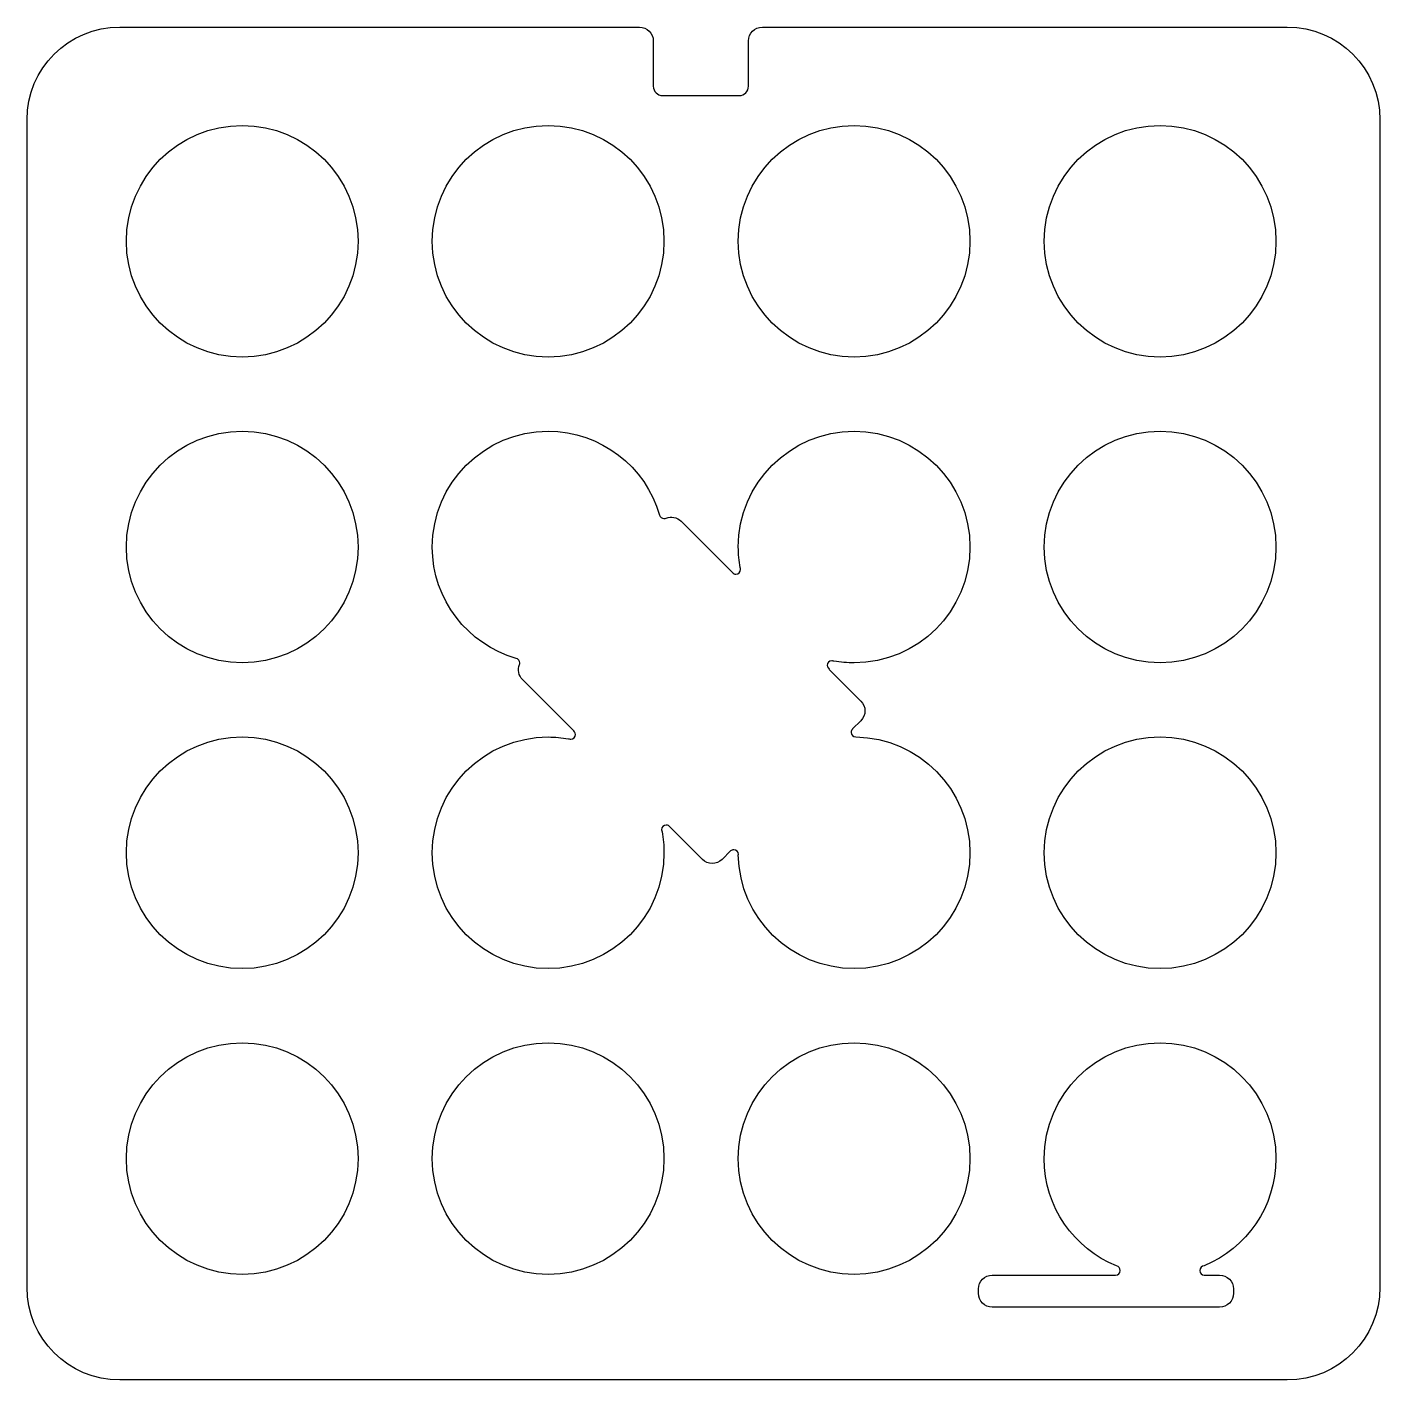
# Model space of a CAD drawing. Extents: x 78 to 224, y 49 to 195.
import ezdxf

# ---------------------------------------------------------------- set-up
doc = ezdxf.new("R2010")
doc.units = 0
doc.layers.add('BOTTOM_INNER', color=5, linetype='Continuous')

msp = doc.modelspace()

# ---------------------------------------------------------------- linework, layer by layer
at = {"layer": 'BOTTOM_INNER', "color": 7}
for centre in [(101.6, 172.01), (134.62, 172.01), (167.64, 172.01), (200.66, 172.01), (101.6, 139.01), (200.66, 139.01), (101.6, 106.01), (200.66, 106.01), (101.6, 73.01), (134.62, 73.01), (167.64, 73.01)]:
    msp.add_circle(centre, 12.5, dxfattribs=at)
for points, knots in [([(214.38, 195.12), (214.38, 195.12), (164.74, 195.12), (164.74, 195.12), (164.74, 195.12), (159.16, 195.12), (159.16, 195.12), (159.16, 195.12), (157.74, 195.12), (157.74, 195.12), (156.91, 195.12), (156.24, 194.45), (156.24, 193.62), (156.24, 193.62), (156.24, 192.16), (156.24, 192.16), (156.24, 192.16), (156.24, 188.73), (156.24, 188.73), (156.24, 188.18), (155.79, 187.73), (155.24, 187.73), (155.24, 187.73), (146.97, 187.73), (146.97, 187.73), (146.42, 187.73), (145.97, 188.18), (145.97, 188.73), (145.97, 188.73), (145.97, 193.62), (145.97, 193.62), (145.97, 194.45), (145.3, 195.12), (144.47, 195.12), (144.47, 195.12), (88.38, 195.12), (88.38, 195.12), (82.86, 195.12), (78.38, 190.65), (78.38, 185.12), (78.38, 185.12), (78.38, 59.12), (78.38, 59.12), (78.38, 53.6), (82.86, 49.12), (88.38, 49.12), (88.38, 49.12), (214.38, 49.12), (214.38, 49.12), (219.91, 49.12), (224.38, 53.6), (224.38, 59.12), (224.38, 59.12), (224.38, 185.12), (224.38, 185.12), (224.38, 190.65), (219.91, 195.12), (214.38, 195.12)], [0, 0, 0, 0, 1, 1, 1, 2, 2, 2, 3, 3, 3, 4, 4, 4, 5, 5, 5, 6, 6, 6, 7, 7, 7, 8, 8, 8, 9, 9, 9, 10, 10, 10, 11, 11, 11, 12, 12, 12, 13, 13, 13, 14, 14, 14, 15, 15, 15, 16, 16, 16, 17, 17, 17, 18, 18, 18, 19, 19, 19, 19]), ([(167.82, 118.51), (167.82, 118.51), (167.82, 118.51), (167.82, 118.51), (167.81, 118.51), (167.81, 118.51), (167.81, 118.51), (167.54, 118.51), (167.31, 118.73), (167.31, 119.01), (167.31, 119.15), (167.38, 119.28), (167.47, 119.37), (167.47, 119.37), (167.47, 119.38), (167.47, 119.38), (167.47, 119.38), (168.37, 120.27), (168.37, 120.27), (168.95, 120.85), (168.95, 121.81), (168.37, 122.39), (168.37, 122.39), (164.99, 125.77), (164.99, 125.77), (164.99, 125.77), (164.73, 126.04), (164.73, 126.23), (164.73, 126.51), (164.95, 126.73), (165.23, 126.73), (165.28, 126.73), (165.33, 126.72), (165.38, 126.7), (165.41, 126.7), (165.43, 126.7), (165.46, 126.7), (166.17, 126.57), (166.9, 126.51), (167.64, 126.51), (174.54, 126.51), (180.14, 132.11), (180.14, 139.01), (180.14, 145.9), (174.54, 151.51), (167.64, 151.51), (160.74, 151.51), (155.14, 145.9), (155.14, 139.01), (155.14, 138.25), (155.21, 137.51), (155.34, 136.79), (155.37, 136.72), (155.38, 136.66), (155.38, 136.58), (155.38, 136.31), (155.16, 136.08), (154.88, 136.08), (154.74, 136.08), (154.6, 136.15), (154.51, 136.25), (154.51, 136.25), (154.51, 136.25), (154.51, 136.25), (154.51, 136.25), (148.96, 141.8), (148.96, 141.8), (148.53, 142.23), (147.89, 142.34), (147.35, 142.13), (147.35, 142.13), (147.35, 142.13), (147.34, 142.13), (147.28, 142.1), (147.2, 142.08), (147.12, 142.08), (146.89, 142.08), (146.71, 142.23), (146.64, 142.43), (146.64, 142.44), (146.64, 142.44), (146.64, 142.45), (145.14, 147.67), (140.32, 151.51), (134.62, 151.51), (127.72, 151.51), (122.12, 145.9), (122.12, 139.01), (122.12, 133.31), (125.95, 128.49), (131.17, 126.99), (131.17, 126.99), (131.17, 126.99), (131.17, 126.99), (131.4, 126.94), (131.56, 126.74), (131.56, 126.5), (131.56, 126.44), (131.55, 126.38), (131.53, 126.33), (131.53, 126.33), (131.53, 126.32), (131.53, 126.32), (131.31, 125.78), (131.42, 125.13), (131.86, 124.7), (131.86, 124.7), (137.21, 119.34), (137.21, 119.34), (137.21, 119.34), (137.34, 119.21), (137.34, 119.21), (137.34, 119.21), (137.57, 118.95), (137.57, 118.78), (137.57, 118.5), (137.34, 118.28), (137.07, 118.28), (137.01, 118.28), (136.95, 118.29), (136.9, 118.31), (136.87, 118.31), (136.84, 118.31), (136.81, 118.31), (136.1, 118.44), (135.37, 118.51), (134.62, 118.51), (127.72, 118.51), (122.12, 112.9), (122.12, 106.01), (122.12, 99.11), (127.72, 93.51), (134.62, 93.51), (141.52, 93.51), (147.12, 99.11), (147.12, 106.01), (147.12, 106.79), (147.05, 107.55), (146.91, 108.28), (146.88, 108.35), (146.86, 108.42), (146.86, 108.5), (146.86, 108.77), (147.08, 109), (147.36, 109), (147.53, 109), (147.68, 108.91), (147.77, 108.79), (147.77, 108.79), (151.26, 105.29), (151.26, 105.29), (151.85, 104.7), (152.8, 104.7), (153.39, 105.29), (153.39, 105.29), (154.3, 106.21), (154.3, 106.21), (154.3, 106.21), (154.31, 106.21), (154.31, 106.21), (154.4, 106.29), (154.52, 106.34), (154.65, 106.34), (154.92, 106.34), (155.15, 106.12), (155.15, 105.84), (155.15, 105.82), (155.14, 105.81), (155.14, 105.79), (155.26, 98.99), (160.81, 93.51), (167.64, 93.51), (174.54, 93.51), (180.14, 99.11), (180.14, 106.01), (180.14, 112.85), (174.63, 118.41), (167.82, 118.51)], [0, 0, 0, 0, 1, 1, 1, 2, 2, 2, 3, 3, 3, 4, 4, 4, 5, 5, 5, 6, 6, 6, 7, 7, 7, 8, 8, 8, 9, 9, 9, 10, 10, 10, 11, 11, 11, 12, 12, 12, 13, 13, 13, 14, 14, 14, 15, 15, 15, 16, 16, 16, 17, 17, 17, 18, 18, 18, 19, 19, 19, 20, 20, 20, 21, 21, 21, 22, 22, 22, 23, 23, 23, 24, 24, 24, 25, 25, 25, 26, 26, 26, 27, 27, 27, 28, 28, 28, 29, 29, 29, 30, 30, 30, 31, 31, 31, 32, 32, 32, 33, 33, 33, 34, 34, 34, 35, 35, 35, 36, 36, 36, 37, 37, 37, 38, 38, 38, 39, 39, 39, 40, 40, 40, 41, 41, 41, 42, 42, 42, 43, 43, 43, 44, 44, 44, 45, 45, 45, 46, 46, 46, 47, 47, 47, 48, 48, 48, 49, 49, 49, 50, 50, 50, 51, 51, 51, 52, 52, 52, 53, 53, 53, 54, 54, 54, 55, 55, 55, 56, 56, 56, 57, 57, 57, 58, 58, 58, 59, 59, 59, 59]), ([(213.16, 73.01), (213.16, 79.9), (207.56, 85.51), (200.66, 85.51), (193.76, 85.51), (188.16, 79.9), (188.16, 73.01), (188.16, 67.77), (191.39, 63.28), (195.96, 61.43), (195.97, 61.42), (195.97, 61.42), (195.97, 61.42), (196.19, 61.37), (196.36, 61.17), (196.36, 60.93), (196.36, 60.65), (196.13, 60.43), (195.86, 60.43), (195.83, 60.43), (195.8, 60.43), (195.77, 60.44), (195.77, 60.44), (182.55, 60.44), (182.55, 60.44), (181.72, 60.44), (181.05, 59.76), (181.05, 58.94), (181.05, 58.94), (181.05, 58.48), (181.05, 58.48), (181.05, 57.65), (181.72, 56.98), (182.55, 56.98), (182.55, 56.98), (207.08, 56.98), (207.08, 56.98), (207.9, 56.98), (208.58, 57.65), (208.58, 58.48), (208.58, 58.48), (208.58, 58.94), (208.58, 58.94), (208.58, 59.76), (207.9, 60.44), (207.08, 60.44), (207.08, 60.44), (205.53, 60.44), (205.53, 60.44), (205.5, 60.43), (205.46, 60.43), (205.43, 60.43), (205.15, 60.43), (204.93, 60.65), (204.93, 60.93), (204.93, 61.2), (205.15, 61.44), (205.42, 61.45), (205.42, 61.46), (205.41, 61.45), (205.42, 61.45), (209.96, 63.32), (213.16, 67.79), (213.16, 73.01)], [0, 0, 0, 0, 1, 1, 1, 2, 2, 2, 3, 3, 3, 4, 4, 4, 5, 5, 5, 6, 6, 6, 7, 7, 7, 8, 8, 8, 9, 9, 9, 10, 10, 10, 11, 11, 11, 12, 12, 12, 13, 13, 13, 14, 14, 14, 15, 15, 15, 16, 16, 16, 17, 17, 17, 18, 18, 18, 19, 19, 19, 20, 20, 20, 21, 21, 21, 21])]:
    msp.add_open_spline(points, degree=3, knots=knots, dxfattribs=at)

doc.saveas('drawing.dxf')
